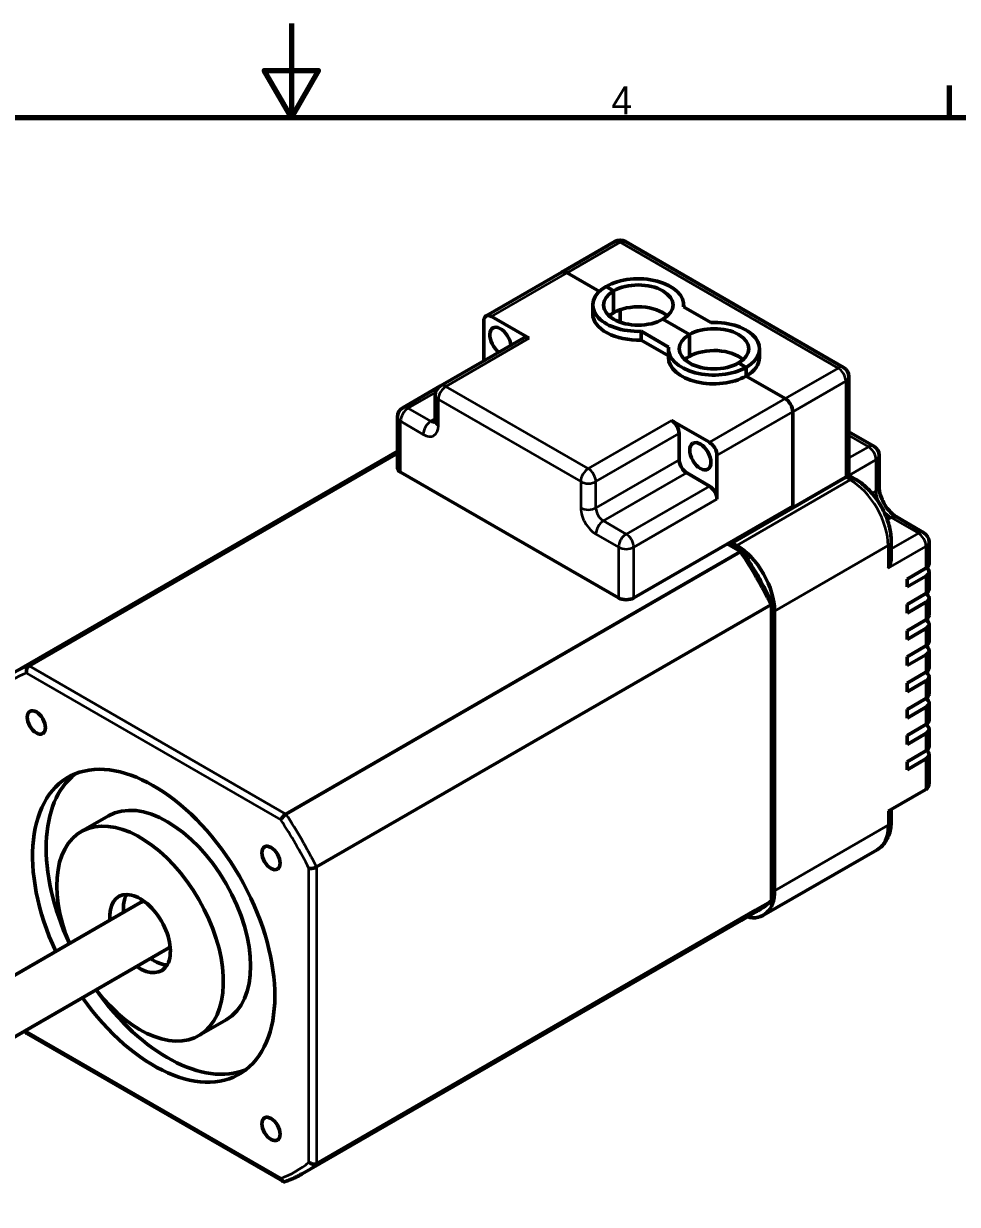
# Model space of a CAD drawing. Header units: millimetres. Extents: x -463 to 492, y -65 to 271.
# Drawn here: x -303.4 to -216.2, y 160.6 to 270.9 of the extents above; entities that cross this region are included whole.
import ezdxf

# ---------------------------------------------------------------- set-up
doc = ezdxf.new("R2010")
doc.units = ezdxf.units.MM
for name, color, linetype, lineweight in [('경계(ISO)', 7, 'Continuous', 70), ('외형선(ISO)', 7, 'Continuous', 50), ('좁은 외형선(ISO)', 7, 'Continuous', 35)]:
    doc.layers.add(name, color=color, linetype=linetype, lineweight=lineweight)
doc.styles.add('레이블 문자 (JIS)', font='')
doc.styles.get('레이블 문자 (JIS)').set_extended_font_data('Gulim')

# ---------------------------------------------------------------- blocks, each defined once
blk = doc.blocks.new('경계 Default Border')
at = {"layer": '경계(ISO)'}
blk.add_line((280, 287), (280, 290.4), dxfattribs=at)
at = {"layer": '경계(ISO)', "flags": 128}
for points in [[(210, 297), (210, 287), (207.11, 292), (212.89, 292), (210, 287)], [(10, 10), (10, 287), (410, 287), (410, 10), (10, 10)]]:
    blk.add_lwpolyline(points, dxfattribs=at)
at = {"layer": '경계(ISO)', "insert": (244.04, 287.33), "char_height": 3, "attachment_point": 7, "style": '레이블 문자 (JIS)'}
blk.add_mtext('4', dxfattribs=at)

msp = doc.modelspace()

# ---------------------------------------------------------------- linework, layer by layer
at = {"layer": '외형선(ISO)', "color": 0}
for p, q in [((-248.17317, 250.56087), (-253.12291, 247.70313)), ((-226.80849, 238.80332), (-247.17317, 250.56087)), ((-253.12291, 247.70313), (-260.19398, 243.62065)), ((-249.60405, 245.91066), (-252.62291, 247.6536)), ((-252.62291, 247.6536), (-249.60405, 245.91066)), ((-248.98131, 246.36762), (-248.27421, 245.95937)), ((-248.27421, 245.95937), (-248.98131, 246.36762)), ((-248.27421, 245.95937), (-248.27421, 243.91813)), ((-248.27421, 245.95937), (-248.27421, 243.91813)), ((-250.22611, 243.81607), (-250.22611, 244.63256)), ((-247.67317, 244.19158), (-247.67317, 243.0323)), ((-239.18595, 242.99845), (-241.7354, 244.47038)), ((-241.72611, 244.46501), (-241.72611, 244.63256)), ((-260.40109, 239.41859), (-260.40109, 243.16287)), ((-259.69398, 243.57112), (-256.15845, 241.52987)), ((-243.67801, 243.30576), (-241.20314, 241.87689)), ((-243.67801, 243.30576), (-241.20314, 241.87689)), ((-256.65845, 241.5794), (-264.43662, 237.08867)), ((-243.14575, 240.71226), (-245.6952, 242.18419)), ((-245.6952, 241.36769), (-245.6952, 242.18419)), ((-241.20314, 241.87689), (-241.20314, 239.83564)), ((-241.20314, 241.87689), (-241.20314, 239.83564)), ((-243.15504, 239.90113), (-245.6952, 241.36769)), ((-243.15504, 240.55008), (-243.15504, 239.73358)), ((-234.65504, 239.73358), (-234.65504, 240.55008)), ((-236.60694, 239.22327), (-235.89984, 238.81502)), ((-236.60694, 239.22327), (-235.89984, 238.81502)), ((-235.89984, 238.81502), (-235.89984, 237.99853)), ((-235.89984, 237.99853), (-235.89984, 238.81502)), ((-232.25824, 235.89605), (-235.89984, 237.99853)), ((-235.89984, 237.99853), (-232.25824, 235.89605)), ((-226.30849, 228.71668), (-226.30849, 237.93729)), ((-267.97216, 235.04743), (-264.43662, 237.08867)), ((-264.93662, 236.22265), (-264.93662, 233.77316)), ((-268.47216, 234.18141), (-268.47216, 229.44573)), ((-242.86484, 233.85481), (-239.32931, 231.81357)), ((-231.55113, 234.6713), (-231.55113, 225.77149)), ((-231.55113, 234.6713), (-231.55113, 225.85314)), ((-226.30849, 232.79916), (-223.98006, 231.45485)), ((-242.15773, 230.18057), (-242.15773, 232.63006)), ((-268.47216, 230.97801), (-304.37739, 210.24811)), ((-268.47216, 230.80393), (-302.87739, 210.94006)), ((-238.6222, 230.58882), (-238.6222, 226.50634)), ((-223.48006, 230.58882), (-223.48006, 227.64943)), ((-268.17926, 229.03748), (-247.81459, 217.27993)), ((-239.32931, 227.73108), (-241.45063, 228.95583)), ((-226.60138, 228.54758), (-237.20799, 222.42385)), ((-226.30849, 228.71668), (-226.60138, 228.54758)), ((-225.67712, 228.35216), (-226.30849, 228.71668)), ((-246.40037, 217.27993), (-231.55113, 225.85314)), ((-231.55113, 225.77149), (-237.20799, 222.5055)), ((-231.62184, 225.81232), (-231.55113, 225.77149)), ((-221.85874, 224.84122), (-219.31316, 223.37153)), ((-237.55651, 222.38593), (-236.23765, 221.62449)), ((-237.2787, 222.54633), (-237.20799, 222.5055)), ((-237.20799, 222.5055), (-237.20799, 222.42385)), ((-236.78372, 222.17891), (-237.20799, 222.42385)), ((-222.34869, 221.04161), (-222.34869, 222.58715)), ((-218.81316, 222.5055), (-218.81316, 220.46426)), ((-278.87739, 197.08365), (-236.45098, 221.57855)), ((-220.87382, 219.03539), (-219.10605, 220.05601)), ((-218.81316, 219.72942), (-218.81316, 218.09642)), ((-219.10605, 219.32117), (-220.87382, 218.30055)), ((-220.87382, 218.30055), (-220.87382, 219.03539)), ((-219.10605, 217.68817), (-220.87382, 216.66755)), ((-218.81316, 217.27993), (-218.81316, 215.64693)), ((-276.02815, 192.14862), (-233.60174, 216.64352)), ((-233.45529, 216.8053), (-233.45529, 189.17717)), ((-219.10605, 216.87168), (-220.87382, 215.85106)), ((-220.87382, 215.85106), (-220.87382, 216.66755)), ((-233.24819, 189.92729), (-233.24819, 216.05518)), ((-219.10605, 215.23869), (-220.87382, 214.21806)), ((-219.10605, 214.42219), (-220.87382, 213.40157)), ((-220.87382, 213.40157), (-220.87382, 214.21806)), ((-218.81316, 214.83044), (-218.81316, 213.19744)), ((-219.10605, 212.7892), (-220.87382, 211.76857)), ((-219.10605, 211.9727), (-220.87382, 210.95208)), ((-220.87382, 210.95208), (-220.87382, 211.76857)), ((-218.81316, 212.38095), (-218.81316, 210.74795)), ((-219.10605, 210.33971), (-220.87382, 209.31908)), ((-218.81316, 209.93146), (-218.81316, 208.29846)), ((-219.10605, 209.52321), (-220.87382, 208.50259)), ((-220.87382, 208.50259), (-220.87382, 209.31908)), ((-219.10605, 207.89022), (-220.87382, 206.8696)), ((-218.81316, 207.48197), (-218.81316, 205.84897)), ((-219.10605, 207.07372), (-220.87382, 206.0531)), ((-220.87382, 206.0531), (-220.87382, 206.8696)), ((-219.10605, 205.44073), (-220.87382, 204.42011)), ((-219.10605, 204.62423), (-220.87382, 203.60361)), ((-220.87382, 203.60361), (-220.87382, 204.42011)), ((-218.81316, 205.03248), (-218.81316, 203.39948)), ((-219.10605, 202.99124), (-220.87382, 201.97062)), ((-219.10605, 202.25639), (-220.87382, 201.23577)), ((-220.87382, 201.23577), (-220.87382, 201.97062)), ((-218.81316, 202.66464), (-218.81316, 200.04605)), ((-222.64159, 197.35741), (-219.10605, 199.39865)), ((-222.34869, 196.45926), (-222.34869, 197.52651)), ((-295.45815, 196.92243), (-298.00374, 195.45274)), ((-223.67712, 193.76213), (-234.28372, 187.63841)), ((-292.48094, 188.82637), (-309.09795, 179.23253)), ((-235.01595, 188.11421), (-233.60174, 188.93071)), ((-276.02815, 164.43581), (-235.01595, 188.11421)), ((-236.3652, 187.16114), (-234.95098, 187.97764)), ((-236.3652, 187.16114), (-277.37739, 163.48274)), ((-289.98094, 184.49624), (-306.59795, 174.90241)), ((-284.45815, 177.86987), (-287.00374, 176.40018)), ((-279.16406, 162.7872), (-303.09072, 176.60127))]:
    msp.add_line(p, q, dxfattribs=at)
for centre, start, end in [((-247.67317, 249.69484), 60, 120), ((-227.30849, 237.93729), 0, 60), ((-263.93662, 236.22265), 120, 180), ((-267.47216, 234.18141), 120, 180), ((-224.48006, 230.58882), 0, 60), ((-219.81316, 222.5055), 0, 60)]:
    msp.add_arc(centre, 1, start, end, dxfattribs=at)
for centre, major_axis, start_param, end_param in [((-252.62291, 246.8371), (-0.5, 0.86603), 5.497787144, 6.283185307), ((-252.62291, 246.8371), (-0.5, 0.86603), 5.497787144, 6.283185307), ((-245.97611, 244.63256), (4.25, 0), 6.217040995, 8.639379797), ((-245.97611, 244.63256), (-4.25, 0), 5.497787144, 7.920125946), ((-245.97611, 244.63256), (-3.25, 0), 5.497787144, 8.639379797), ((-245.97611, 244.63256), (3.25, 0), 5.497787144, 8.639379797), ((-259.69398, 242.75462), (-0.5, 0.86603), 5.497787144, 7.068583471), ((-245.97611, 243.81607), (-4.25, 0), 0, 1.636940639), ((-245.97611, 242.59132), (-3.25, 0), 5.497787144, 5.708073883), ((-245.97611, 242.59132), (-3.25, 0), 3.716704077, 5.497787144), ((-258.84545, 241.28493), (-0.7, 1.21244), 4.070246438, 8.496124177), ((-238.90504, 240.55008), (4.25, 0), 5.497787144, 7.920125946), ((-256.15845, 240.71338), (-0.5, 0.86603), 5.497787144, 6.283185307), ((-238.90504, 240.55008), (-3.25, 0), 5.497787144, 8.639379797), ((-238.90504, 240.55008), (3.25, 0), 5.497787144, 8.639379797), ((-238.90504, 240.55008), (-4.25, 0), 6.217040995, 8.639379797), ((-238.90504, 238.50884), (-3.25, 0), 3.716704077, 5.497787144), ((-238.90504, 239.73358), (-4.25, 0), 0, 2.35619449), ((-238.90504, 238.50884), (-3.25, 0), 5.497787144, 5.708073883), ((-238.90504, 239.73358), (4.25, 0), 5.497787144, 6.283185307), ((-232.25824, 235.07955), (0.5, -0.86603), 0.785398163, 2.35619449), ((-232.25824, 235.07955), (-0.5, 0.86603), 3.926990817, 5.497787144), ((-242.86484, 233.03831), (0.5, -0.86603), 0.785398163, 2.35619449), ((-239.32931, 230.99707), (0.5, -0.86603), 0.785398163, 2.35619449), ((-267.47216, 229.44573), (-1, 0), 0, 0.785398163), ((-241.45063, 229.77232), (0.5, -0.86603), 3.926990817, 5.497787144), ((-239.32931, 226.91459), (0.5, -0.86603), 0.785398163, 2.35619449), ((-236.78372, 218.09642), (2.5, -4.33013), 0.785398163, 2.35619449), ((-223.34869, 220.46426), (0.70711, 1.22474), 4.71238898, 5.497787144), ((-236.50088, 218.25972), (-1.75, 3.03109), 4.56241309, 4.86236487), ((-219.81316, 220.46426), (1, 0), 5.497787144, 6.283185307), ((-219.81316, 219.72942), (1, 0), 5.497787144, 6.973002397), ((-247.10748, 217.68817), (1, 0), 3.926990817, 5.497787144), ((-219.81316, 218.09642), (1, 0), 5.497787144, 6.283185307), ((-219.81316, 217.27993), (1, 0), 5.497787144, 7.068583471), ((-219.81316, 215.64693), (1, 0), 5.497787144, 6.283185307), ((-219.81316, 214.83044), (1, 0), 5.497787144, 7.068583471), ((-219.81316, 213.19744), (1, 0), 5.497787144, 6.283185307), ((-219.81316, 212.38095), (1, 0), 5.497787144, 7.068583471), ((-219.81316, 210.74795), (1, 0), 5.497787144, 6.283185307), ((-219.81316, 209.93146), (1, 0), 5.497787144, 7.068583471), ((-219.81316, 208.29846), (1, 0), 5.497787144, 6.283185307), ((-219.81316, 207.48197), (1, 0), 5.497787144, 7.068583471), ((-219.81316, 205.84897), (1, 0), 5.497787144, 6.283185307), ((-219.81316, 205.03248), (1, 0), 5.497787144, 7.068583471), ((-219.81316, 203.39948), (1, 0), 5.497787144, 6.283185307), ((-219.81316, 202.66464), (1, 0), 5.497787144, 6.973002397), ((-291.23094, 186.6613), (-8, 13.85641), 1.727689198, 7.697088763), ((-289.95815, 187.39615), (-8, 13.85641), 0.079633653, 1.413903456), ((-219.81316, 200.6234), (0.70711, -1.22474), 0, 0.785398163), ((-289.95815, 187.39615), (-5.5, 9.52628), 3.141592654, 6.283185307), ((-292.50374, 185.92646), (-5.5, 9.52628), 1.80007253, 7.624705431), ((-236.78372, 191.96853), (2.5, -4.33013), 5.77682719, 7.068583471), ((-292.50374, 185.92646), (-2, 3.4641), 2.24592786, 7.178850101), ((-291.23094, 186.6613), (-2, 3.4641), 0.323828139, 0.895664794), ((-291.23094, 186.6613), (-1.25, 2.16506), 6.023356133, 6.283185307), ((-291.23094, 186.6613), (1.25, -2.16506), 0, 0.259829174), ((-291.23094, 186.6613), (2, -3.4641), 5.387520513, 5.959357169), ((-289.95815, 187.39615), (8, -13.85641), 4.869281851, 6.203551655)]:
    msp.add_ellipse(centre, major_axis=major_axis, ratio=0.577350269, start_param=start_param, end_param=end_param, dxfattribs=at)
for centre, major_axis in [((-240.17783, 230.50717), (-0.7, 1.21244)), ((-302.1911, 205.64485), (0.6, -1.03923)), ((-280.27079, 192.98915), (0.6, -1.03923)), ((-280.27079, 167.67776), (0.6, -1.03923))]:
    msp.add_ellipse(centre, major_axis=major_axis, ratio=0.577350269, dxfattribs=at)
for points, knots in [([(-264.93662, 233.77316), (-264.93662, 233.733), (-264.93944, 233.69981), (-264.9468, 233.65037), (-264.95134, 233.63421), (-264.9548, 233.62392), (-264.95543, 233.62244), (-264.95543, 233.62244)], [6.2831853072, 6.2831853072, 6.2831853072, 6.2831853072, 6.4402649399, 6.4402649399, 6.5973445725, 6.5973445725, 6.6636738223, 6.6636738223, 6.6636738223, 6.6636738223]), ([(-222.34869, 222.58715), (-222.34869, 223.01986), (-222.40718, 223.46535), (-222.62321, 224.35783), (-222.78106, 224.80477), (-223.18077, 225.6708), (-223.42264, 226.08974), (-223.97279, 226.86891), (-224.28093, 227.22908), (-224.94582, 227.86241), (-225.30239, 228.13581), (-225.67712, 228.35216)], [1.570796327, 1.570796327, 1.570796327, 1.570796327, 1.884955592, 1.884955592, 2.199114858, 2.199114858, 2.513274123, 2.513274123, 2.827433388, 2.827433388, 3.141592654, 3.141592654, 3.141592654, 3.141592654]), ([(-221.85874, 224.84122), (-221.97171, 224.90644), (-222.09596, 224.99479), (-222.35458, 225.21943), (-222.4891, 225.35793), (-222.74922, 225.67519), (-222.87426, 225.85528), (-223.09613, 226.23609), (-223.19252, 226.43705), (-223.34401, 226.83189), (-223.39957, 227.02579), (-223.4658, 227.36837), (-223.48006, 227.51949), (-223.48006, 227.64943)], [0, 0, 0, 0, 0.247126499, 0.247126499, 0.507609134, 0.507609134, 0.778558045, 0.778558045, 1.053396997, 1.053396997, 1.324615075, 1.324615075, 1.570796327, 1.570796327, 1.570796327, 1.570796327]), ([(-236.21551, 221.60363), (-236.22273, 221.61457), (-236.23267, 221.62289), (-236.2671, 221.63767), (-236.29652, 221.63823), (-236.36726, 221.62088), (-236.40742, 221.6037), (-236.45098, 221.57855)], [0.03228665793, 0.03228665793, 0.03228665793, 0.03228665793, 0.04333023181, 0.04333023181, 0.06239876818, 0.06239876818, 0.08091738091, 0.08091738091, 0.08091738091, 0.08091738091]), ([(-236.21551, 221.60363), (-236.0137, 221.29773), (-235.81527, 220.98899), (-235.42553, 220.36635), (-235.2342, 220.05246), (-234.85898, 219.42003), (-234.67507, 219.1015), (-234.31499, 218.46033), (-234.13881, 218.13769), (-233.79446, 217.48884), (-233.6263, 217.16263), (-233.46228, 216.8349)], [2.2532408465, 2.2532408465, 2.2532408465, 2.2532408465, 2.294422304, 2.294422304, 2.3356037615, 2.3356037615, 2.3767852189, 2.3767852189, 2.4179666764, 2.4179666764, 2.4591481338, 2.4591481338, 2.4591481338, 2.4591481338]), ([(-233.46228, 216.8349), (-233.45642, 216.82318), (-233.45419, 216.81041), (-233.4586, 216.7732), (-233.47283, 216.74745), (-233.52322, 216.69486), (-233.55818, 216.66867), (-233.60174, 216.64352)], [-0.04853011339, -0.04853011339, -0.04853011339, -0.04853011339, -0.03750938699, -0.03750938699, -0.01848030053, -0.01848030053, 0, 0, 0, 0]), ([(-302.87739, 210.94006), (-302.92095, 210.91491), (-302.96111, 210.87915), (-303.03186, 210.78907), (-303.06127, 210.73534), (-303.10621, 210.61447), (-303.12033, 210.54793), (-303.12796, 210.44277), (-303.12771, 210.40471), (-303.12129, 210.32988), (-303.1151, 210.29327), (-303.10582, 210.25717), (-303.10555, 210.25615), (-303.10529, 210.25514)], [-0.08091738506, -0.08091738506, -0.08091738506, -0.08091738506, -0.06239877137, -0.06239877137, -0.043330234, -0.043330234, -0.02310057818, -0.02310057818, -0.01158138504, -0.01158138504, 0, 0, 0.00033588642, 0.00033588642, 0.00033588642, 0.00033588642]), ([(-279.3566, 196.54383), (-279.35634, 196.54454), (-279.35607, 196.54525), (-279.34645, 196.57043), (-279.33433, 196.59648), (-279.30501, 196.65066), (-279.28788, 196.6787), (-279.23447, 196.75742), (-279.19385, 196.80866), (-279.10588, 196.90469), (-279.05983, 196.94882), (-278.9668, 197.02603), (-278.92095, 197.05851), (-278.87739, 197.08365)], [-0.16217074056, -0.16217074056, -0.16217074056, -0.16217074056, -0.16183485396, -0.16183485396, -0.15025346289, -0.15025346289, -0.13873426371, -0.13873426371, -0.1185045973, -0.1185045973, -0.09943604995, -0.09943604995, -0.08091742656, -0.08091742656, -0.08091742656, -0.08091742656]), ([(-223.67712, 193.76213), (-223.49386, 193.86793), (-223.3254, 193.99896), (-223.02976, 194.29813), (-222.90253, 194.46595), (-222.69047, 194.8241), (-222.60541, 195.01438), (-222.47298, 195.40856), (-222.4255, 195.61255), (-222.36336, 196.02969), (-222.34869, 196.24291), (-222.34869, 196.45926)], [0.7853981634, 0.7853981634, 0.7853981634, 0.7853981634, 0.9424777961, 0.9424777961, 1.0995574288, 1.0995574288, 1.2566370614, 1.2566370614, 1.4137166941, 1.4137166941, 1.5707963268, 1.5707963268, 1.5707963268, 1.5707963268]), ([(-276.73525, 192.00352), (-276.73451, 192.0034), (-276.73376, 192.00328), (-276.70714, 191.99902), (-276.67853, 191.99649), (-276.61694, 191.99479), (-276.58409, 191.9956), (-276.48921, 192.0025), (-276.42453, 192.01205), (-276.29738, 192.04022), (-276.23614, 192.05804), (-276.12276, 192.1), (-276.07171, 192.12347), (-276.02815, 192.14862)], [-0.0003358865, -0.0003358865, -0.0003358865, -0.0003358865, 0, 0, 0.0115813872, 0.0115813872, 0.02310058287, 0.02310058287, 0.0433302431, 0.0433302431, 0.06239878463, 0.06239878463, 0.08091740237, 0.08091740237, 0.08091740237, 0.08091740237]), ([(-233.55346, 188.96463), (-233.64096, 188.89013), (-233.72965, 188.81734), (-233.90931, 188.6752), (-234.00029, 188.60586), (-234.1845, 188.47067), (-234.27773, 188.40483), (-234.46639, 188.27667), (-234.56181, 188.21436), (-234.75481, 188.09331), (-234.85237, 188.03457), (-234.95098, 187.97764)], [3.8213381038, 3.8213381038, 3.8213381038, 3.8213381038, 3.8424686464, 3.8424686464, 3.8635991891, 3.8635991891, 3.8847297317, 3.8847297317, 3.9058602744, 3.9058602744, 3.926990817, 3.926990817, 3.926990817, 3.926990817]), ([(-233.45529, 189.17717), (-233.45529, 189.17128), (-233.45546, 189.16542), (-233.4586, 189.11191), (-233.47283, 189.06694), (-233.52322, 188.98861), (-233.55818, 188.95585), (-233.60174, 188.93071)], [0.04099554638, 0.04099554638, 0.04099554638, 0.04099554638, 0.04333023181, 0.04333023181, 0.06239876818, 0.06239876818, 0.0809173809, 0.0809173809, 0.0809173809, 0.0809173809]), ([(-303.10529, 176.77878), (-303.10555, 176.77807), (-303.10582, 176.77737), (-303.1151, 176.75238), (-303.12129, 176.72975), (-303.12771, 176.68879), (-303.12796, 176.6705), (-303.12089, 176.63021), (-303.10934, 176.61202), (-303.09072, 176.60127)], [-0.16217083523, -0.16217083523, -0.16217083523, -0.16217083523, -0.16183494845, -0.16183494845, -0.150253552, -0.150253552, -0.13873434591, -0.13873434591, -0.12083935556, -0.12083935556, -0.12083935556, -0.12083935556]), ([(-276.73525, 164.58091), (-276.73451, 164.58017), (-276.73376, 164.57943), (-276.70714, 164.55334), (-276.67853, 164.52968), (-276.61694, 164.48671), (-276.58409, 164.46745), (-276.48921, 164.42148), (-276.42453, 164.40044), (-276.29738, 164.37892), (-276.23614, 164.37753), (-276.12276, 164.39376), (-276.07171, 164.41066), (-276.02815, 164.43581)], [-0.16217010771, -0.16217010771, -0.16217010771, -0.16217010771, -0.1618342225, -0.1618342225, -0.15025287559, -0.15025287559, -0.13873372196, -0.13873372196, -0.11850413553, -0.11850413553, -0.09943566357, -0.09943566357, -0.0809171134, -0.0809171134, -0.0809171134, -0.0809171134]), ([(-277.37739, 163.48274), (-277.476, 163.42581), (-277.57565, 163.37068), (-277.77698, 163.26407), (-277.87865, 163.21258), (-278.08397, 163.11328), (-278.18761, 163.06547), (-278.39679, 162.97353), (-278.50233, 162.92941), (-278.71526, 162.84488), (-278.82264, 162.80448), (-278.93091, 162.76594)], [3.9269908169, 3.9269908169, 3.9269908169, 3.9269908169, 3.9481213595, 3.9481213595, 3.9692519022, 3.9692519022, 3.9903824448, 3.9903824448, 4.0115129875, 4.0115129875, 4.0326435302, 4.0326435302, 4.0326435302, 4.0326435302]), ([(-279.3566, 163.06747), (-279.35634, 163.06646), (-279.35607, 163.06544), (-279.34645, 163.02954), (-279.33433, 162.99635), (-279.30501, 162.93475), (-279.28788, 162.90642), (-279.23447, 162.83651), (-279.19385, 162.80157), (-279.10588, 162.75743), (-279.05983, 162.74727), (-278.98523, 162.75086), (-278.95783, 162.75636), (-278.93091, 162.76594)], [-0.00033588614, -0.00033588614, -0.00033588614, -0.00033588614, 0, 0, 0.011581378, 0.011581378, 0.02310056297, 0.02310056297, 0.04333020441, 0.04333020441, 0.06239872824, 0.06239872824, 0.07346933876, 0.07346933876, 0.07346933876, 0.07346933876])]:
    msp.add_open_spline(points, degree=3, knots=knots, dxfattribs=at)
msp.add_open_spline([(-303.11286, 176.62212), (-303.1594, 176.69267), (-303.20577, 176.76337), (-303.25195, 176.83422)], degree=3, dxfattribs=at)
at = {"layer": '좁은 외형선(ISO)', "color": 0}
for p, q in [((-252.62291, 247.6536), (-247.67317, 250.51134)), ((-247.67317, 250.51134), (-227.30849, 238.75379)), ((-259.69398, 243.57112), (-252.62291, 247.6536)), ((-263.93662, 237.03914), (-256.15845, 241.52987)), ((-227.30849, 238.75379), (-232.25824, 235.89605)), ((-231.55113, 234.6713), (-226.60138, 237.52904)), ((-226.60138, 237.52904), (-226.60138, 228.54758)), ((-267.47216, 234.9979), (-264.90255, 236.48147)), ((-250.64301, 229.36408), (-263.93662, 237.03914)), ((-265.35084, 233.77316), (-267.47216, 234.9979)), ((-264.64373, 233.36491), (-264.64373, 235.8144)), ((-264.64373, 235.8144), (-251.35012, 228.13933)), ((-232.25824, 235.89605), (-239.32931, 231.81357)), ((-264.93662, 234.0123), (-265.35084, 233.77316)), ((-242.86484, 233.85481), (-250.64301, 229.36408)), ((-238.6222, 230.58882), (-231.55113, 234.6713)), ((-268.17926, 233.77316), (-266.05794, 232.54841)), ((-268.17926, 229.03748), (-268.17926, 233.77316)), ((-249.93591, 228.13933), (-242.15773, 232.63006)), ((-226.30849, 232.46096), (-224.48006, 231.40532)), ((-224.48006, 231.40532), (-226.30849, 230.34967)), ((-242.15773, 230.18057), (-249.93591, 225.68984)), ((-226.30849, 228.71668), (-223.77296, 230.18057)), ((-223.77296, 230.18057), (-223.77296, 227.24118)), ((-249.2288, 224.4651), (-241.45063, 228.95583)), ((-226.17712, 228.30263), (-236.78372, 222.17891)), ((-226.60138, 228.54758), (-226.17712, 228.30263)), ((-251.35012, 228.13933), (-251.35012, 225.68984)), ((-249.93591, 225.68984), (-249.93591, 228.13933)), ((-239.32931, 227.73108), (-247.10748, 223.24035)), ((-223.77296, 227.24118), (-224.12993, 227.03509)), ((-246.40037, 222.01561), (-238.6222, 226.50634)), ((-247.10748, 223.24035), (-249.2288, 224.4651)), ((-222.71571, 224.5856), (-222.35874, 224.7917)), ((-222.35874, 224.7917), (-219.81316, 223.322)), ((-249.93591, 223.24035), (-247.81459, 222.01561)), ((-219.81316, 223.322), (-222.34869, 221.85811)), ((-247.81459, 222.01561), (-247.81459, 217.27993)), ((-246.40037, 217.27993), (-246.40037, 222.01561)), ((-237.70296, 222.30138), (-236.45098, 221.57855)), ((-233.24819, 216.05518), (-222.64159, 222.17891)), ((-222.64159, 222.17891), (-222.64159, 220.05601)), ((-222.64159, 220.05601), (-219.10605, 222.09726)), ((-219.10605, 222.09726), (-219.10605, 220.05601)), ((-219.10605, 219.32117), (-219.10605, 217.68817)), ((-233.60174, 216.64352), (-233.60174, 188.93071)), ((-219.10605, 216.87168), (-219.10605, 215.23869)), ((-219.10605, 214.42219), (-219.10605, 212.7892)), ((-219.10605, 211.9727), (-219.10605, 210.33971)), ((-302.87739, 210.94006), (-278.87739, 197.08365)), ((-303.10529, 210.25514), (-279.3566, 196.54383)), ((-219.10605, 209.52321), (-219.10605, 207.89022)), ((-219.10605, 207.07372), (-219.10605, 205.44073)), ((-219.10605, 204.62423), (-219.10605, 202.99124)), ((-219.10605, 202.25639), (-219.10605, 199.39865)), ((-222.64159, 197.35741), (-222.64159, 196.05102)), ((-222.64159, 196.05102), (-233.24819, 189.92729)), ((-276.73525, 164.58091), (-276.73525, 192.00352)), ((-276.02815, 192.14862), (-276.02815, 164.43581)), ((-303.10529, 176.77878), (-279.3566, 163.06747))]:
    msp.add_line(p, q, dxfattribs=at)
for centre, major_axis, start_param, end_param in [((-247.67317, 249.69484), (-0.5, 0.86603), 5.497787144, 6.283185307), ((-247.67317, 249.69484), (0.5, 0.86603), 0, 0.785398163), ((-227.30849, 237.93729), (0.5, 0.86603), 0, 0.785398163), ((-227.30849, 237.93729), (0.5, -0.86603), 0.785398163, 2.35619449), ((-263.93662, 236.22265), (-0.5, 0.86603), 5.497787144, 6.283185307), ((-227.30849, 237.93729), (1, 0), 5.497787144, 6.283185307), ((-263.93662, 236.22265), (-1, 0), 0, 0.785398163), ((-263.93662, 236.22265), (0.5, 0.86603), 0.785398163, 2.35619449), ((-267.47216, 234.18141), (-0.5, -0.86603), 3.926990817, 5.497787144), ((-267.47216, 234.18141), (-0.5, 0.86603), 5.497787144, 6.283185307), ((-267.47216, 234.18141), (-1, 0), 0, 0.785398163), ((-265.35084, 232.95666), (0.5, 0.86603), 0.785398163, 2.35619449), ((-266.05794, 234.18141), (1, -1.73205), 5.497787144, 7.068583471), ((-265.35084, 234.58965), (0.5, -0.86603), 5.497787144, 6.115279578), ((-263.93662, 233.77316), (-1, 0), 0, 0.785398163), ((-224.48006, 230.58882), (0.5, 0.86603), 0, 0.785398163), ((-224.48006, 230.58882), (0.5, -0.86603), 0.785398163, 2.35619449), ((-224.48006, 230.58882), (1, 0), 5.497787144, 6.283185307), ((-250.64301, 228.54758), (-0.5, -0.86603), 3.926990817, 5.497787144), ((-250.64301, 228.54758), (0.5, -0.86603), 0.785398163, 2.35619449), ((-226.17712, 227.48613), (0.5, 0.86603), 0, 0.785398163), ((-226.17712, 224.22015), (2.5, -4.33013), 0.785398163, 2.35619449), ((-250.64301, 228.54758), (-1, 0), 0.785398163, 2.35619449), ((-224.48006, 227.64943), (1, 0), 5.497787144, 6.283185307), ((-222.35874, 226.42469), (1, -1.73205), 3.926990817, 4.453597783), ((-250.64301, 226.09809), (1, 0), 3.926990817, 5.497787144), ((-249.93591, 224.87334), (1, -1.73205), 3.926990817, 5.497787144), ((-249.2288, 225.28159), (-0.5, 0.86603), 0.785398163, 2.35619449), ((-222.35874, 226.42469), (1, -1.73205), 4.971180178, 5.497787144), ((-249.2288, 223.6486), (-0.5, -0.86603), 3.926990817, 5.497787144), ((-222.35874, 223.9752), (0.5, 0.86603), 0, 0.785398163), ((-247.10748, 222.42385), (0.5, 0.86603), 0.785398163, 2.35619449), ((-247.10748, 222.42385), (0.5, -0.86603), 0.785398163, 2.35619449), ((-219.81316, 222.5055), (0.5, 0.86603), 0, 0.785398163), ((-219.81316, 222.5055), (0.5, -0.86603), 0.785398163, 2.35619449), ((-247.10748, 222.42385), (1, 0), 3.926990817, 5.497787144), ((-223.34869, 222.58715), (1, 0), 5.497787144, 6.283185307), ((-219.81316, 222.5055), (1, 0), 5.497787144, 6.283185307), ((-248.45098, 211.36033), (13.5, -23.38269), 1.465071982, 1.676520671), ((-290.87739, 186.86543), (-13.5, 23.38269), 6.177460963, 6.283185307), ((-291.23094, 186.6613), (-13.25, 22.94967), 6.184104522, 6.382266092), ((-291.23094, 186.6613), (13.25, -22.94967), 1.471715542, 1.669877112), ((-290.87739, 186.86543), (13.5, -23.38269), 1.465071982, 1.676520671), ((-223.34869, 196.45926), (1, 0), 5.497787144, 6.283185307), ((-226.17712, 198.09226), (2.5, -4.33013), 0, 0.785398163), ((-248.45098, 211.36033), (13.5, -23.38269), 0, 0.105724344), ((-249.8652, 210.54383), (13.5, -23.38269), 0, 0.105724344), ((-291.23094, 186.6613), (13.25, -22.94967), 4.806869103, 4.811469766), ((-291.23094, 186.6613), (13.25, -22.94967), 6.184104522, 6.382266092), ((-290.87739, 186.86543), (13.5, -23.38269), 0, 0.105724344)]:
    msp.add_ellipse(centre, major_axis=major_axis, ratio=0.577350269, start_param=start_param, end_param=end_param, dxfattribs=at)

# ---------------------------------------------------------------- block references
at = {"color": 0, "xscale": 0.8778375, "yscale": 0.8778375, "zscale": 0.8778375}
msp.add_blockref('경계 Default Border', (-462.70924, 10.20309), dxfattribs=at)

doc.saveas('drawing.dxf')
